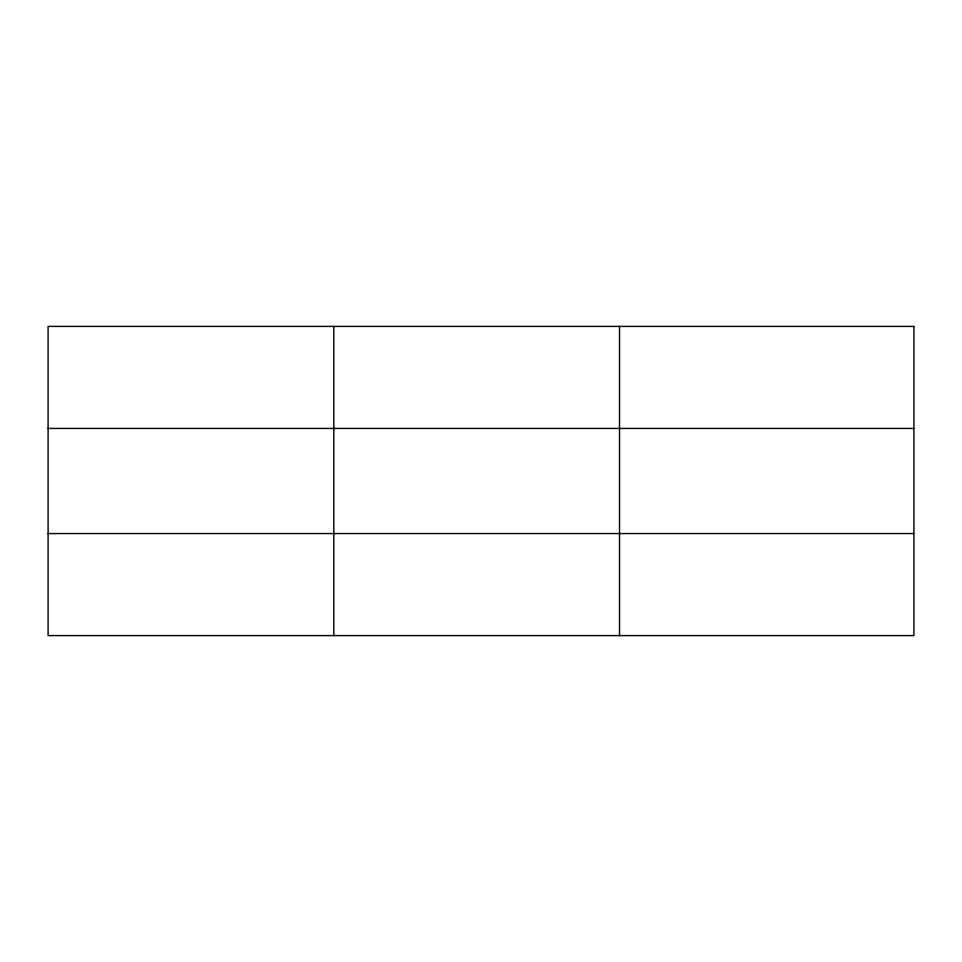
<?xml version="1.0" encoding="UTF-8"?>
<svg xmlns="http://www.w3.org/2000/svg" width="962" height="962" viewBox="0 0 962 962"><rect width="100%" height="100%" fill="white"/><g stroke="black" fill="none" stroke-linecap="round" stroke-linejoin="round"><path stroke-width="1.44" d="M333.814 326.407L333.814 635.593M619.528 326.407L619.528 635.593M48.1 428.439L913.9 428.439M48.1 533.561L913.9 533.561M913.9 326.407L913.9 635.593L48.1 635.593L48.1 326.407L913.9 326.407"/></g></svg>
